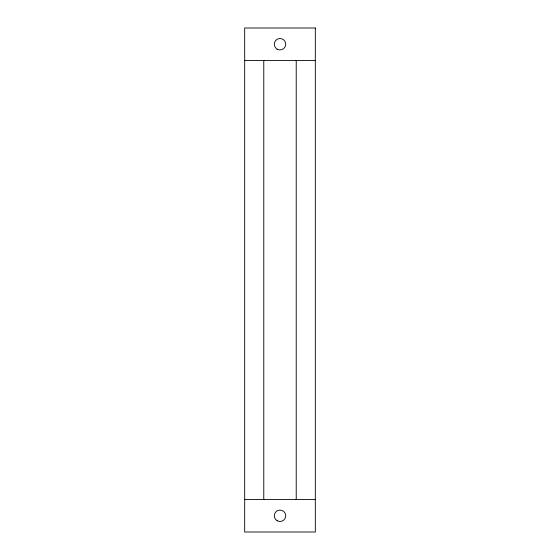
<?xml version="1.0" encoding="UTF-8"?>
<svg xmlns="http://www.w3.org/2000/svg" width="560" height="560" viewBox="0 0 560 560"><rect width="100%" height="100%" fill="white"/><g stroke="black" fill="none" stroke-linecap="round" stroke-linejoin="round"><path stroke-width="0.84" d="M244.685 60.452L315.315 60.452M244.685 499.548L315.315 499.548M296.226 60.452L296.226 499.548M263.774 60.452L263.774 499.548M315.315 28L244.685 28L244.685 532L315.315 532L315.315 28M277.137 49.189A5.726 5.726 0 0 0 285.726 44.226A5.726 5.726 0 0 0 277.137 39.27A5.726 5.726 0 0 0 277.137 49.189M277.137 520.73A5.726 5.726 0 0 0 285.726 515.774A5.726 5.726 0 0 0 277.137 510.811A5.726 5.726 0 0 0 277.137 520.73"/></g></svg>
